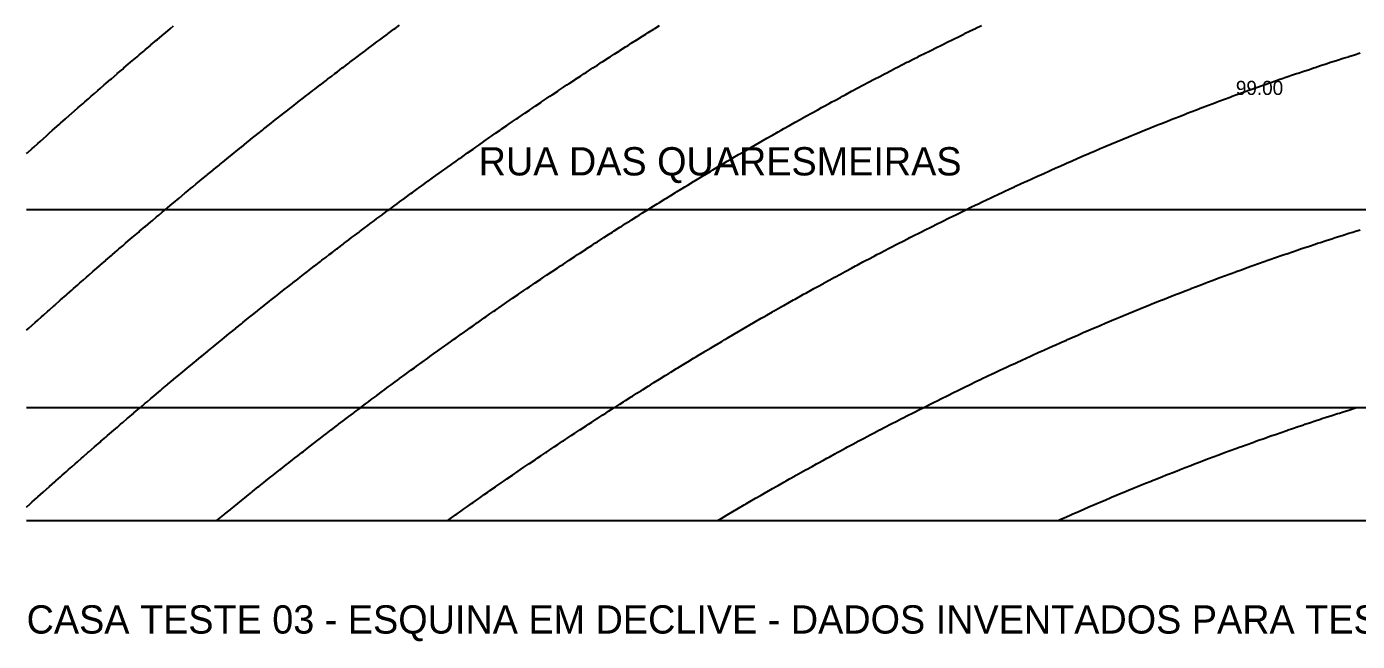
# Model space of a CAD drawing. Header units: metres. Extents: x -14.2 to 26.2, y -13.1 to 40.
# Drawn here: x -14 to 9.55, y -13.14 to -2.27 of the extents above; entities that cross this region are included whole.
import ezdxf

# ---------------------------------------------------------------- set-up
doc = ezdxf.new("R2010")
doc.units = ezdxf.units.M
for name, color, linetype in [('CURVAS_050', 62, 'Continuous'), ('CURVAS_1M', 3, 'Continuous'), ('PASSEIO', 8, 'Continuous'), ('RUAS', 9, 'Continuous'), ('TEXTOS', 7, 'Continuous')]:
    doc.layers.add(name, color=color, linetype=linetype)

msp = doc.modelspace()

# ---------------------------------------------------------------- linework, layer by layer
at = {"layer": 'CURVAS_050'}
for points, elevation in [([(-14, -7.638), (-13.958, -7.6), (-13.9, -7.548), (-13.847, -7.5), (-13.8, -7.458), (-13.735, -7.4), (-13.7, -7.369), (-13.623, -7.3), (-13.6, -7.279), (-13.511, -7.2), (-13.5, -7.191), (-13.4, -7.102), (-13.398, -7.1), (-13.3, -7.014), (-13.285, -7), (-13.2, -6.926), (-13.171, -6.9), (-13.1, -6.838), (-13.057, -6.8), (-13, -6.75), (-12.943, -6.7), (-12.9, -6.663), (-12.828, -6.6), (-12.8, -6.576), (-12.713, -6.5), (-12.7, -6.489), (-12.6, -6.402), (-12.598, -6.4), (-12.5, -6.316), (-12.482, -6.3), (-12.4, -6.229), (-12.366, -6.2), (-12.3, -6.144), (-12.249, -6.1), (-12.2, -6.058), (-12.132, -6), (-12.1, -5.973), (-12.015, -5.9), (-12, -5.887), (-11.9, -5.803), (-11.897, -5.8), (-11.8, -5.718), (-11.779, -5.7), (-11.7, -5.634), (-11.66, -5.6), (-11.6, -5.549), (-11.541, -5.5), (-11.5, -5.466), (-11.422, -5.4), (-11.4, -5.382), (-11.302, -5.3), (-11.3, -5.299), (-11.2, -5.216), (-11.181, -5.2), (-11.1, -5.133), (-11.061, -5.1), (-11, -5.05), (-10.939, -5), (-10.9, -4.968), (-10.818, -4.9), (-10.8, -4.885), (-10.7, -4.804), (-10.696, -4.8), (-10.6, -4.722), (-10.573, -4.7), (-10.5, -4.641), (-10.45, -4.6), (-10.4, -4.559), (-10.326, -4.5), (-10.3, -4.479), (-10.202, -4.4), (-10.2, -4.398), (-10.1, -4.318), (-10.078, -4.3), (-10, -4.237), (-9.953, -4.2), (-9.9, -4.158), (-9.828, -4.1), (-9.8, -4.078), (-9.702, -4), (-9.7, -3.999), (-9.6, -3.919), (-9.575, -3.9), (-9.5, -3.841), (-9.448, -3.8), (-9.4, -3.762), (-9.321, -3.7), (-9.3, -3.684), (-9.2, -3.606), (-9.193, -3.6), (-9.1, -3.528), (-9.064, -3.5), (-9, -3.45), (-8.935, -3.4), (-8.9, -3.373), (-8.806, -3.3), (-8.8, -3.295), (-8.7, -3.219), (-8.676, -3.2), (-8.6, -3.142), (-8.545, -3.1), (-8.5, -3.066), (-8.414, -3), (-8.4, -2.99), (-8.3, -2.914), (-8.282, -2.9), (-8.2, -2.838), (-8.15, -2.8), (-8.1, -2.763), (-8.017, -2.7), (-8, -2.688), (-7.9, -2.613), (-7.883, -2.6), (-7.8, -2.538), (-7.749, -2.5), (-7.7, -2.464), (-7.614, -2.4), (-7.6, -2.39), (-7.5, -2.316), (-7.479, -2.3), (-7.4, -2.242)], 100.5), ([(-10.634, -11), (-10.6, -10.972), (-10.512, -10.9), (-10.5, -10.891), (-10.4, -10.809), (-10.388, -10.8), (-10.3, -10.729), (-10.264, -10.7), (-10.2, -10.648), (-10.14, -10.6), (-10.1, -10.568), (-10.016, -10.5), (-10, -10.487), (-9.9, -10.408), (-9.89, -10.4), (-9.8, -10.328), (-9.765, -10.3), (-9.7, -10.249), (-9.639, -10.2), (-9.6, -10.169), (-9.512, -10.1), (-9.5, -10.091), (-9.4, -10.012), (-9.385, -10), (-9.3, -9.934), (-9.257, -9.9), (-9.2, -9.856), (-9.129, -9.8), (-9.1, -9.778), (-9, -9.7), (-9, -9.7), (-8.9, -9.623), (-8.871, -9.6), (-8.8, -9.546), (-8.741, -9.5), (-8.7, -9.469), (-8.61, -9.4), (-8.6, -9.392), (-8.5, -9.316), (-8.479, -9.3), (-8.4, -9.24), (-8.348, -9.2), (-8.3, -9.164), (-8.216, -9.1), (-8.2, -9.088), (-8.1, -9.013), (-8.083, -9), (-8, -8.938), (-7.95, -8.9), (-7.9, -8.863), (-7.816, -8.8), (-7.8, -8.788), (-7.7, -8.714), (-7.682, -8.7), (-7.6, -8.64), (-7.547, -8.6), (-7.5, -8.566), (-7.411, -8.5), (-7.4, -8.492), (-7.3, -8.419), (-7.275, -8.4), (-7.2, -8.345), (-7.138, -8.3), (-7.1, -8.273), (-7, -8.2), (-7, -8.2), (-6.9, -8.128), (-6.862, -8.1), (-6.8, -8.056), (-6.723, -8), (-6.7, -7.984), (-6.6, -7.912), (-6.583, -7.9), (-6.5, -7.841), (-6.443, -7.8), (-6.4, -7.77), (-6.302, -7.7), (-6.3, -7.699), (-6.2, -7.628), (-6.16, -7.6), (-6.1, -7.558), (-6.018, -7.5), (-6, -7.487), (-5.9, -7.418), (-5.875, -7.4), (-5.8, -7.348), (-5.731, -7.3), (-5.7, -7.279), (-5.6, -7.209), (-5.586, -7.2), (-5.5, -7.141), (-5.441, -7.1), (-5.4, -7.072), (-5.3, -7.004), (-5.295, -7), (-5.2, -6.935), (-5.148, -6.9), (-5.1, -6.868), (-5, -6.8), (-5, -6.8), (-4.9, -6.733), (-4.851, -6.7), (-4.8, -6.665), (-4.702, -6.6), (-4.7, -6.599), (-4.6, -6.532), (-4.552, -6.5), (-4.5, -6.466), (-4.401, -6.4), (-4.4, -6.399), (-4.3, -6.334), (-4.249, -6.3), (-4.2, -6.268), (-4.1, -6.203), (-4.096, -6.2), (-4, -6.137), (-3.942, -6.1), (-3.9, -6.073), (-3.8, -6.008), (-3.788, -6), (-3.7, -5.944), (-3.632, -5.9), (-3.6, -5.879), (-3.5, -5.816), (-3.475, -5.8), (-3.4, -5.752), (-3.318, -5.7), (-3.3, -5.689), (-3.2, -5.625), (-3.159, -5.6), (-3.1, -5.563), (-3, -5.5), (-3, -5.5), (-2.9, -5.438), (-2.839, -5.4), (-2.8, -5.376), (-2.7, -5.314), (-2.678, -5.3), (-2.6, -5.252), (-2.515, -5.2), (-2.5, -5.191), (-2.4, -5.13), (-2.352, -5.1), (-2.3, -5.069), (-2.2, -5.008), (-2.187, -5), (-2.1, -4.948), (-2.021, -4.9), (-2, -4.888), (-1.9, -4.828), (-1.854, -4.8), (-1.8, -4.768), (-1.7, -4.709), (-1.685, -4.7), (-1.6, -4.65), (-1.516, -4.6), (-1.5, -4.591), (-1.4, -4.532), (-1.345, -4.5), (-1.3, -4.474), (-1.2, -4.416), (-1.173, -4.4), (-1.1, -4.358), (-1, -4.3), (-1, -4.3), (-0.9, -4.243), (-0.825, -4.2), (-0.8, -4.186), (-0.7, -4.129), (-0.649, -4.1), (-0.6, -4.072), (-0.5, -4.016), (-0.472, -4), (-0.4, -3.96), (-0.3, -3.904), (-0.293, -3.9), (-0.2, -3.848), (-0.113, -3.8), (-0.1, -3.793), (0, -3.737), (0.068, -3.7), (0.1, -3.683), (0.2, -3.628), (0.251, -3.6), (0.3, -3.574), (0.4, -3.519), (0.436, -3.5), (0.5, -3.466), (0.6, -3.412), (0.622, -3.4), (0.7, -3.359), (0.8, -3.305), (0.81, -3.3), (0.9, -3.253), (1, -3.2), (1, -3.2), (1.1, -3.148), (1.191, -3.1), (1.2, -3.095), (1.3, -3.044), (1.385, -3), (1.4, -2.992), (1.5, -2.941), (1.579, -2.9), (1.6, -2.889), (1.7, -2.839), (1.776, -2.8), (1.8, -2.788), (1.9, -2.738), (1.975, -2.7), (2, -2.688), (2.1, -2.638), (2.176, -2.6), (2.2, -2.588), (2.3, -2.539), (2.379, -2.5), (2.4, -2.489), (2.5, -2.441), (2.584, -2.4), (2.6, -2.392), (2.7, -2.344), (2.791, -2.3), (2.8, -2.295), (2.9, -2.248)], 99.5), ([(-1.77, -11), (-1.7, -10.959), (-1.601, -10.9), (-1.6, -10.9), (-1.5, -10.841), (-1.431, -10.8), (-1.4, -10.782), (-1.3, -10.724), (-1.259, -10.7), (-1.2, -10.665), (-1.1, -10.608), (-1.087, -10.6), (-1, -10.55), (-0.913, -10.5), (-0.9, -10.493), (-0.8, -10.435), (-0.738, -10.4), (-0.7, -10.379), (-0.6, -10.322), (-0.561, -10.3), (-0.5, -10.266), (-0.4, -10.21), (-0.383, -10.2), (-0.3, -10.154), (-0.204, -10.1), (-0.2, -10.098), (-0.1, -10.043), (-0.023, -10), (0, -9.988), (0.1, -9.933), (0.16, -9.9), (0.2, -9.878), (0.3, -9.824), (0.344, -9.8), (0.4, -9.769), (0.5, -9.716), (0.529, -9.7), (0.6, -9.662), (0.7, -9.609), (0.716, -9.6), (0.8, -9.556), (0.9, -9.503), (0.905, -9.5), (1, -9.45), (1.095, -9.4), (1.1, -9.398), (1.2, -9.345), (1.288, -9.3), (1.3, -9.294), (1.4, -9.242), (1.482, -9.2), (1.5, -9.191), (1.6, -9.139), (1.678, -9.1), (1.7, -9.089), (1.8, -9.038), (1.875, -9), (1.9, -8.988), (2, -8.938), (2.075, -8.9), (2.1, -8.888), (2.2, -8.838), (2.277, -8.8), (2.3, -8.789), (2.4, -8.74), (2.481, -8.7), (2.5, -8.691), (2.6, -8.642), (2.687, -8.6), (2.7, -8.594), (2.8, -8.545), (2.895, -8.5), (2.9, -8.498), (3, -8.45), (3.1, -8.403), (3.106, -8.4), (3.2, -8.356), (3.3, -8.309), (3.318, -8.3), (3.4, -8.262), (3.5, -8.216), (3.534, -8.2), (3.6, -8.17), (3.7, -8.124), (3.752, -8.1), (3.8, -8.078), (3.9, -8.033), (3.972, -8), (4, -7.988), (4.1, -7.943), (4.196, -7.9), (4.2, -7.898), (4.3, -7.854), (4.4, -7.81), (4.422, -7.8), (4.5, -7.766), (4.6, -7.722), (4.651, -7.7), (4.7, -7.679), (4.8, -7.636), (4.883, -7.6), (4.9, -7.593), (5, -7.55), (5.1, -7.508), (5.118, -7.5), (5.2, -7.465), (5.3, -7.424), (5.357, -7.4), (5.4, -7.382), (5.5, -7.341), (5.599, -7.3), (5.6, -7.299), (5.7, -7.259), (5.8, -7.218), (5.845, -7.2), (5.9, -7.178), (6, -7.137), (6.094, -7.1), (6.1, -7.098), (6.2, -7.058), (6.3, -7.019), (6.348, -7), (6.4, -6.979), (6.5, -6.941), (6.6, -6.902), (6.605, -6.9), (6.7, -6.864), (6.8, -6.826), (6.867, -6.8), (6.9, -6.788), (7, -6.75), (7.1, -6.713), (7.134, -6.7), (7.2, -6.675), (7.3, -6.639), (7.4, -6.602), (7.405, -6.6), (7.5, -6.566), (7.6, -6.529), (7.682, -6.5), (7.7, -6.494), (7.8, -6.458), (7.9, -6.423), (7.964, -6.4), (8, -6.387), (8.1, -6.353), (8.2, -6.318), (8.252, -6.3), (8.3, -6.284), (8.4, -6.249), (8.5, -6.216), (8.546, -6.2), (8.6, -6.182), (8.7, -6.149), (8.8, -6.115), (8.847, -6.1), (8.9, -6.083), (9, -6.05), (9.1, -6.018), (9.155, -6), (9.2, -5.986), (9.3, -5.954), (9.4, -5.922), (9.47, -5.9), (9.5, -5.891), (9.6, -5.86)], 98.5)]:
    msp.add_lwpolyline(points, dxfattribs=dict(at, elevation=elevation))
at = {"layer": 'CURVAS_1M'}
for points, elevation in [([(-14, -10.763), (-13.93, -10.7), (-13.9, -10.673), (-13.819, -10.6), (-13.8, -10.583), (-13.707, -10.5), (-13.7, -10.494), (-13.6, -10.405), (-13.595, -10.4), (-13.5, -10.316), (-13.482, -10.3), (-13.4, -10.227), (-13.369, -10.2), (-13.3, -10.139), (-13.256, -10.1), (-13.2, -10.051), (-13.143, -10), (-13.1, -9.963), (-13.029, -9.9), (-13, -9.875), (-12.914, -9.8), (-12.9, -9.788), (-12.8, -9.7), (-12.799, -9.7), (-12.7, -9.614), (-12.684, -9.6), (-12.6, -9.527), (-12.569, -9.5), (-12.5, -9.441), (-12.453, -9.4), (-12.4, -9.354), (-12.337, -9.3), (-12.3, -9.269), (-12.22, -9.2), (-12.2, -9.183), (-12.103, -9.1), (-12.1, -9.098), (-12, -9.012), (-11.985, -9), (-11.9, -8.928), (-11.867, -8.9), (-11.8, -8.843), (-11.749, -8.8), (-11.7, -8.759), (-11.63, -8.7), (-11.6, -8.674), (-11.511, -8.6), (-11.5, -8.591), (-11.4, -8.507), (-11.392, -8.5), (-11.3, -8.424), (-11.272, -8.4), (-11.2, -8.341), (-11.151, -8.3), (-11.1, -8.258), (-11.03, -8.2), (-11, -8.175), (-10.909, -8.1), (-10.9, -8.093), (-10.8, -8.01), (-10.787, -8), (-10.7, -7.929), (-10.665, -7.9), (-10.6, -7.847), (-10.542, -7.8), (-10.5, -7.766), (-10.419, -7.7), (-10.4, -7.684), (-10.3, -7.604), (-10.296, -7.6), (-10.2, -7.523), (-10.171, -7.5), (-10.1, -7.443), (-10.047, -7.4), (-10, -7.362), (-9.922, -7.3), (-9.9, -7.283), (-9.8, -7.203), (-9.796, -7.2), (-9.7, -7.124), (-9.67, -7.1), (-9.6, -7.044), (-9.544, -7), (-9.5, -6.966), (-9.417, -6.9), (-9.4, -6.887), (-9.3, -6.809), (-9.289, -6.8), (-9.2, -6.731), (-9.161, -6.7), (-9.1, -6.653), (-9.032, -6.6), (-9, -6.575), (-8.903, -6.5), (-8.9, -6.498), (-8.8, -6.421), (-8.773, -6.4), (-8.7, -6.344), (-8.643, -6.3), (-8.6, -6.267), (-8.512, -6.2), (-8.5, -6.191), (-8.4, -6.115), (-8.381, -6.1), (-8.3, -6.039), (-8.249, -6), (-8.2, -5.963), (-8.116, -5.9), (-8.1, -5.888), (-8, -5.813), (-7.983, -5.8), (-7.9, -5.738), (-7.85, -5.7), (-7.8, -5.663), (-7.715, -5.6), (-7.7, -5.589), (-7.6, -5.515), (-7.58, -5.5), (-7.5, -5.441), (-7.445, -5.4), (-7.4, -5.367), (-7.309, -5.3), (-7.3, -5.294), (-7.2, -5.221), (-7.172, -5.2), (-7.1, -5.148), (-7.034, -5.1), (-7, -5.075), (-6.9, -5.003), (-6.896, -5), (-6.8, -4.931), (-6.758, -4.9), (-6.7, -4.859), (-6.618, -4.8), (-6.6, -4.787), (-6.5, -4.716), (-6.478, -4.7), (-6.4, -4.645), (-6.337, -4.6), (-6.3, -4.574), (-6.2, -4.503), (-6.196, -4.5), (-6.1, -4.433), (-6.053, -4.4), (-6, -4.362), (-5.911, -4.3), (-5.9, -4.293), (-5.8, -4.223), (-5.767, -4.2), (-5.7, -4.154), (-5.622, -4.1), (-5.6, -4.084), (-5.5, -4.016), (-5.477, -4), (-5.4, -3.947), (-5.331, -3.9), (-5.3, -3.879), (-5.2, -3.81), (-5.185, -3.8), (-5.1, -3.743), (-5.037, -3.7), (-5, -3.675), (-4.9, -3.608), (-4.889, -3.6), (-4.8, -3.54), (-4.739, -3.5), (-4.7, -3.474), (-4.6, -3.407), (-4.589, -3.4), (-4.5, -3.341), (-4.439, -3.3), (-4.4, -3.274), (-4.3, -3.209), (-4.287, -3.2), (-4.2, -3.143), (-4.134, -3.1), (-4.1, -3.078), (-4, -3.012), (-3.981, -3), (-3.9, -2.948), (-3.826, -2.9), (-3.8, -2.883), (-3.7, -2.819), (-3.671, -2.8), (-3.6, -2.755), (-3.515, -2.7), (-3.5, -2.691), (-3.4, -2.627), (-3.357, -2.6), (-3.3, -2.564), (-3.2, -2.5), (-3.199, -2.5), (-3.1, -2.438), (-3.04, -2.4), (-3, -2.375), (-2.9, -2.313), (-2.88, -2.3), (-2.8, -2.251)], 100), ([(-14, -4.513), (-13.986, -4.5), (-13.9, -4.423), (-13.875, -4.4), (-13.8, -4.333), (-13.763, -4.3), (-13.7, -4.244), (-13.651, -4.2), (-13.6, -4.155), (-13.539, -4.1), (-13.5, -4.066), (-13.426, -4), (-13.4, -3.977), (-13.313, -3.9), (-13.3, -3.889), (-13.2, -3.8), (-13.199, -3.8), (-13.1, -3.713), (-13.086, -3.7), (-13, -3.625), (-12.971, -3.6), (-12.9, -3.538), (-12.857, -3.5), (-12.8, -3.451), (-12.742, -3.4), (-12.7, -3.364), (-12.627, -3.3), (-12.6, -3.277), (-12.511, -3.2), (-12.5, -3.191), (-12.4, -3.105), (-12.395, -3.1), (-12.3, -3.019), (-12.278, -3), (-12.2, -2.933), (-12.161, -2.9), (-12.1, -2.848), (-12.044, -2.8), (-12, -2.762), (-11.926, -2.7), (-11.9, -2.678), (-11.808, -2.6), (-11.8, -2.593), (-11.7, -2.509), (-11.69, -2.5), (-11.6, -2.424), (-11.571, -2.4), (-11.5, -2.341), (-11.451, -2.3), (-11.4, -2.257)], 101), ([(-6.548, -11), (-6.5, -10.966), (-6.408, -10.9), (-6.4, -10.895), (-6.3, -10.824), (-6.267, -10.8), (-6.2, -10.753), (-6.125, -10.7), (-6.1, -10.683), (-6, -10.612), (-5.982, -10.6), (-5.9, -10.543), (-5.839, -10.5), (-5.8, -10.473), (-5.7, -10.404), (-5.695, -10.4), (-5.6, -10.335), (-5.55, -10.3), (-5.5, -10.266), (-5.404, -10.2), (-5.4, -10.197), (-5.3, -10.129), (-5.258, -10.1), (-5.2, -10.06), (-5.111, -10), (-5.1, -9.993), (-5, -9.925), (-4.963, -9.9), (-4.9, -9.858), (-4.814, -9.8), (-4.8, -9.79), (-4.7, -9.724), (-4.665, -9.7), (-4.6, -9.657), (-4.514, -9.6), (-4.5, -9.591), (-4.4, -9.524), (-4.363, -9.5), (-4.3, -9.459), (-4.211, -9.4), (-4.2, -9.393), (-4.1, -9.328), (-4.058, -9.3), (-4, -9.263), (-3.904, -9.2), (-3.9, -9.198), (-3.8, -9.133), (-3.749, -9.1), (-3.7, -9.069), (-3.6, -9.005), (-3.593, -9), (-3.5, -8.941), (-3.436, -8.9), (-3.4, -8.877), (-3.3, -8.814), (-3.278, -8.8), (-3.2, -8.75), (-3.12, -8.7), (-3.1, -8.688), (-3, -8.625), (-2.96, -8.6), (-2.9, -8.563), (-2.8, -8.501), (-2.799, -8.5), (-2.7, -8.439), (-2.637, -8.4), (-2.6, -8.377), (-2.5, -8.316), (-2.474, -8.3), (-2.4, -8.255), (-2.31, -8.2), (-2.3, -8.194), (-2.2, -8.133), (-2.145, -8.1), (-2.1, -8.073), (-2, -8.013), (-1.979, -8), (-1.9, -7.953), (-1.812, -7.9), (-1.8, -7.893), (-1.7, -7.834), (-1.643, -7.8), (-1.6, -7.774), (-1.5, -7.716), (-1.473, -7.7), (-1.4, -7.657), (-1.302, -7.6), (-1.3, -7.599), (-1.2, -7.54), (-1.13, -7.5), (-1.1, -7.483), (-1, -7.425), (-0.956, -7.4), (-0.9, -7.368), (-0.8, -7.31), (-0.782, -7.3), (-0.7, -7.254), (-0.605, -7.2), (-0.6, -7.197), (-0.5, -7.141), (-0.428, -7.1), (-0.4, -7.085), (-0.3, -7.029), (-0.249, -7), (-0.2, -6.973), (-0.1, -6.918), (-0.068, -6.9), (0, -6.863), (0.1, -6.808), (0.114, -6.8), (0.2, -6.753), (0.297, -6.7), (0.3, -6.699), (0.4, -6.644), (0.483, -6.6), (0.5, -6.591), (0.6, -6.537), (0.669, -6.5), (0.7, -6.484), (0.8, -6.43), (0.858, -6.4), (0.9, -6.378), (1, -6.325), (1.048, -6.3), (1.1, -6.273), (1.2, -6.22), (1.24, -6.2), (1.3, -6.169), (1.4, -6.117), (1.433, -6.1), (1.5, -6.066), (1.6, -6.014), (1.629, -6), (1.7, -5.964), (1.8, -5.913), (1.826, -5.9), (1.9, -5.863), (2, -5.813), (2.025, -5.8), (2.1, -5.763), (2.2, -5.713), (2.226, -5.7), (2.3, -5.664), (2.4, -5.614), (2.43, -5.6), (2.5, -5.566), (2.6, -5.517), (2.635, -5.5), (2.7, -5.469), (2.8, -5.42), (2.843, -5.4), (2.9, -5.373), (3, -5.325), (3.053, -5.3), (3.1, -5.278), (3.2, -5.231), (3.265, -5.2), (3.3, -5.184), (3.4, -5.137), (3.48, -5.1), (3.5, -5.091), (3.6, -5.045), (3.697, -5), (3.7, -4.999), (3.8, -4.953), (3.9, -4.908), (3.917, -4.9), (4, -4.863), (4.1, -4.818), (4.139, -4.8), (4.2, -4.773), (4.3, -4.729), (4.365, -4.7), (4.4, -4.685), (4.5, -4.641), (4.593, -4.6), (4.6, -4.597), (4.7, -4.554), (4.8, -4.511), (4.824, -4.5), (4.9, -4.468), (5, -4.425), (5.059, -4.4), (5.1, -4.383), (5.2, -4.34), (5.297, -4.3), (5.3, -4.299), (5.4, -4.257), (5.5, -4.216), (5.538, -4.2), (5.6, -4.174), (5.7, -4.134), (5.783, -4.1), (5.8, -4.093), (5.9, -4.053), (6, -4.012), (6.031, -4), (6.1, -3.973), (6.2, -3.933), (6.284, -3.9), (6.3, -3.894), (6.4, -3.855), (6.5, -3.816), (6.54, -3.8), (6.6, -3.777), (6.7, -3.739), (6.8, -3.7), (6.801, -3.7), (6.9, -3.663), (7, -3.625), (7.067, -3.6), (7.1, -3.588), (7.2, -3.55), (7.3, -3.514), (7.337, -3.5), (7.4, -3.477), (7.5, -3.441), (7.6, -3.405), (7.613, -3.4), (7.7, -3.369), (7.8, -3.333), (7.893, -3.3), (7.9, -3.298), (8, -3.262), (8.1, -3.228), (8.18, -3.2), (8.2, -3.193), (8.3, -3.159), (8.4, -3.124), (8.472, -3.1), (8.5, -3.091), (8.6, -3.057), (8.7, -3.024), (8.771, -3), (8.8, -2.99), (8.9, -2.958), (9, -2.925), (9.077, -2.9), (9.1, -2.893), (9.2, -2.86), (9.3, -2.829), (9.391, -2.8), (9.4, -2.797), (9.5, -2.766), (9.6, -2.735)], 99), ([(4.252, -11), (4.3, -10.979), (4.4, -10.935), (4.479, -10.9), (4.5, -10.891), (4.6, -10.847), (4.7, -10.804), (4.708, -10.8), (4.8, -10.761), (4.9, -10.718), (4.941, -10.7), (5, -10.675), (5.1, -10.633), (5.177, -10.6), (5.2, -10.59), (5.3, -10.549), (5.4, -10.507), (5.417, -10.5), (5.5, -10.466), (5.6, -10.424), (5.66, -10.4), (5.7, -10.384), (5.8, -10.343), (5.9, -10.303), (5.907, -10.3), (6, -10.262), (6.1, -10.223), (6.157, -10.2), (6.2, -10.183), (6.3, -10.144), (6.4, -10.105), (6.412, -10.1), (6.5, -10.066), (6.6, -10.027), (6.67, -10), (6.7, -9.989), (6.8, -9.95), (6.9, -9.913), (6.934, -9.9), (7, -9.875), (7.1, -9.838), (7.2, -9.8), (7.201, -9.8), (7.3, -9.764), (7.4, -9.727), (7.474, -9.7), (7.5, -9.691), (7.6, -9.654), (7.7, -9.619), (7.752, -9.6), (7.8, -9.583), (7.9, -9.548), (8, -9.512), (8.036, -9.5), (8.1, -9.478), (8.2, -9.443), (8.3, -9.409), (8.325, -9.4), (8.4, -9.374), (8.5, -9.341), (8.6, -9.307), (8.621, -9.3), (8.7, -9.274), (8.8, -9.24), (8.9, -9.208), (8.923, -9.2), (9, -9.175), (9.1, -9.143), (9.2, -9.11), (9.233, -9.1), (9.3, -9.079), (9.4, -9.047), (9.5, -9.016), (9.55, -9)], 98)]:
    msp.add_lwpolyline(points, dxfattribs=dict(at, elevation=elevation))
at = {"layer": 'PASSEIO'}
for points in [[(-14, -9), (10.2, -9), (23.5, 2), (24.2, 40)], [(-14, -11), (24, -11)]]:
    msp.add_lwpolyline(points, dxfattribs=at)
at = {"layer": 'RUAS'}
msp.add_lwpolyline([(-14, -5.5), (11, -5.5), (20, 2.2), (20.7, 40)], dxfattribs=at)

# ---------------------------------------------------------------- texts
at = {"layer": 'CURVAS_1M'}
msp.add_text('99.00', height=0.25, dxfattribs=at).set_placement((7.4, -3.477))
at = {"layer": 'TEXTOS'}
for s, p in [('RUA DAS QUARESMEIRAS', (-6, -4.9)), ('CASA TESTE 03 - ESQUINA EM DECLIVE - DADOS INVENTADOS PARA TESTE DO PLUGIN VEBRAM', (-14, -13))]:
    msp.add_text(s, height=0.5, dxfattribs=at).set_placement(p)

doc.saveas('drawing.dxf')
